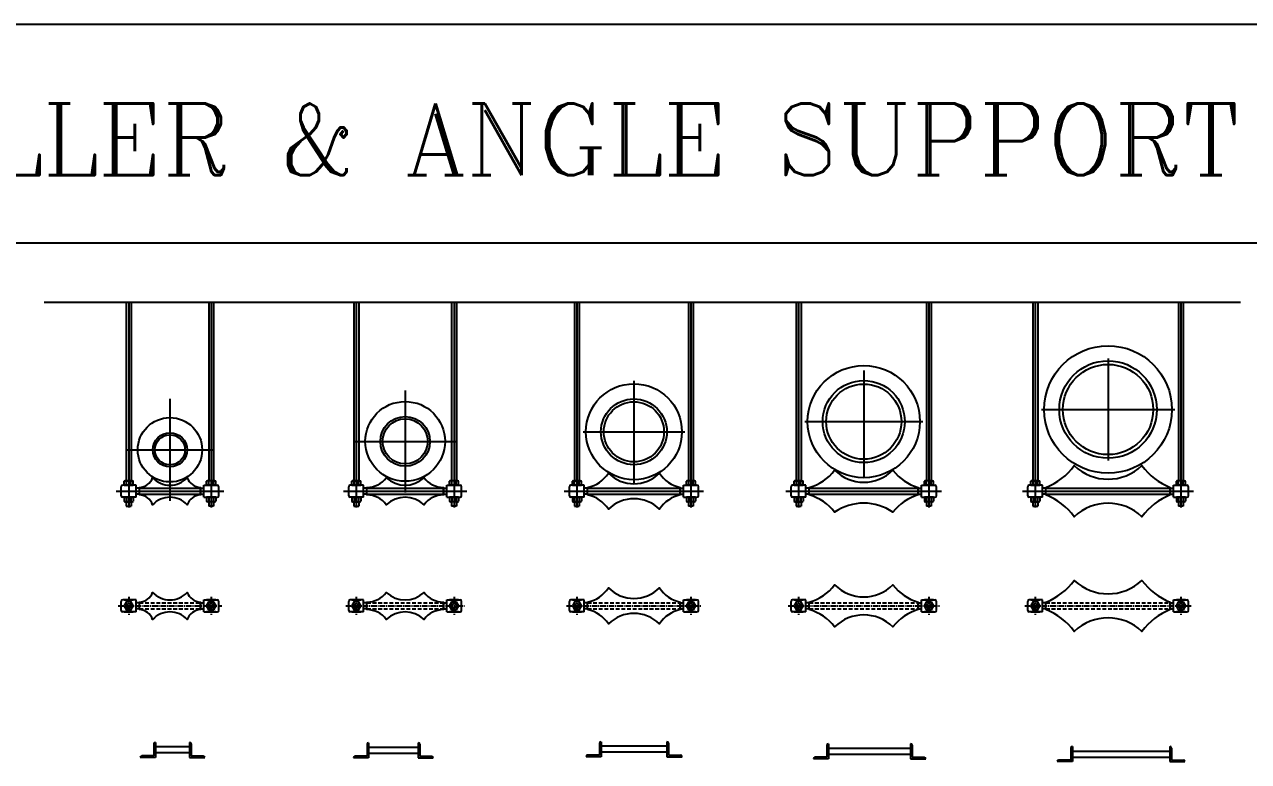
# Model space of a CAD drawing. Extents: x 462150 to 608263, y 35809 to 85242.
# Drawn here: x 514756 to 518825, y 63115 to 65566 of the extents above; entities that cross this region are included whole.
import ezdxf

# ---------------------------------------------------------------- set-up
doc = ezdxf.new("R2010")
doc.units = 0
doc.header["$LTSCALE"] = 500
doc.header["$MEASUREMENT"] = 0
doc.linetypes.add('CENTER2', pattern=[1.125, 0.75, -0.125, 0.125, -0.125])
doc.linetypes.add('HIDDEN', pattern=[0.375, 0.25, -0.125])
for name, color, linetype in [('M-SUPPORT-AN', 11, 'Continuous'), ('M-SUPPORTS', 1, 'Continuous'), ('PL-W-TEXT', 7, 'Continuous')]:
    doc.layers.add(name, color=color, linetype=linetype)
doc.styles.add('FF-LOOP', font='romanc.shx', dxfattribs={"height": 2})

# ---------------------------------------------------------------- blocks, each defined once
blk = doc.blocks.new('RS-100')
at = {"linetype": 'CENTER2', "ltscale": 0.05}
for p, q in [((-172.0000000006002, 0), (172.0000000005966, 1.45519e-11)), ((-137.0000000000182, 30.00000000004366), (-137.0000000000109, -29.99999999994179)), ((137.0000000000036, 30.00000000004366), (137, -29.99999999994179)), ((136.9999999999818, 30.00000000002911), (136.9999999999891, -29.99999999995635))]:
    blk.add_line(p, q, dxfattribs=at)
for p, q in [((-162.0000000005966, -14.99999999992724), (-162.0000000006002, 15.00000000007276)), ((-112.4999999993997, 20.00000000007276), (-157.0000000006002, 20.00000000007276)), ((-151.9999999993743, 20.00000000007276), (-121.9999999994033, 20.00000000007276)), ((-112.4999999993997, -19.99999999994179), (-112.4999999993997, 20.00000000007276)), ((-101.5000000005966, 10), (-112.4999999993997, 10)), ((101.500000000593, 10), (112.4999999993961, 10)), ((112.4999999993961, -19.99999999995634), (112.4999999994033, 20.00000000005821)), ((112.4999999994033, 20.00000000005821), (157.0000000006039, 20.00000000004366)), ((151.9999999993779, 20.00000000005821), (121.999999999407, 20.00000000005821)), ((162.000000000593, -14.99999999995634), (162.0000000006039, 15.00000000004365)), ((-112.4999999993997, -19.99999999994179), (-157.0000000005966, -19.99999999992724)), ((-151.9999999993743, -19.99999999992724), (-121.9999999994033, -19.99999999992724)), ((-101.5000000005966, -10), (-112.4999999993961, -10)), ((101.500000000593, -10), (112.4999999993924, -10)), ((112.4999999993961, -19.99999999995634), (157.000000000593, -19.99999999995634)), ((151.9999999993706, -19.99999999994179), (121.9999999993997, -19.99999999994179))]:
    blk.add_line(p, q)
at = {"linetype": 'HIDDEN', "ltscale": 0.1}
for p, q in [((-101.5000000005966, 10), (101.5000000005966, 9.999999999985446)), ((-101.5000000005966, -10), (101.5000000005966, -10))]:
    blk.add_line(p, q, dxfattribs=at)
blk.add_lwpolyline([(101.500000000593, -12.5, 0.3109318366973806), (57.49999999999635, -45, 0.4347826086957772), (-57.5, -45.00000000001454, 0.3109318366973804), (-101.5000000005966, -12.50000000001455), (-101.5000000005966, 12.49999999998545, 0.3109318366973995), (-57.50000000000365, 45, 0.4347826086958936), (57.49999999999635, 45, 0.3109318366974012), (101.500000000593, 12.49999999998545), (101.500000000593, -12.50000000001455), (101.500000000593, 12.49999999998545)], format="xyb")
for points in [[(-151.9999999993743, 7.27596e-11), (-144.4999999993815, -12.99038105667569), (-129.4999999993961, -12.99038105667569), (-121.9999999994033, 7.27596e-11), (-129.4999999993961, 12.9903810568212), (-144.4999999993815, 12.9903810568212)], [(151.9999999993743, 5.82077e-11), (144.4999999993815, -12.99038105669024), (129.4999999993961, -12.99038105669024), (121.9999999994033, 5.82077e-11), (129.4999999993961, 12.99038105680665), (144.4999999993815, 12.99038105680665)]]:
    blk.add_lwpolyline(points, close=True)
for centre in [(-137, 7.27596e-11), (137, 5.82077e-11)]:
    blk.add_circle(centre, 8)
for centre, start, end in [((-157.0000000006002, 15.00000000007276), 90, 180), ((157.0000000006039, 15.00000000004365), 0, 90), ((-157.0000000005966, -14.99999999992724), 180, 270), ((157.000000000593, -14.99999999995634), 270, 0)]:
    blk.add_arc(centre, 5, start, end)
blk = doc.blocks.new('RS-150')
at = {"linetype": 'CENTER2', "ltscale": 0.05}
for p, q in [((-197.500000000593, -1.45519e-11), (197.500000000593, 1.45519e-11)), ((-162.5000000000145, 30.00000000001455), (-162.5000000000073, -29.9999999999709)), ((162.4999999999781, 30.00000000001455), (162.4999999999854, -29.9999999999709))]:
    blk.add_line(p, q, dxfattribs=at)
for p, q in [((-187.500000000593, -14.99999999995634), (-187.5000000005966, 15.00000000004365)), ((-137.9999999993961, 20.00000000004366), (-182.5000000005966, 20.00000000004366)), ((-177.4999999993706, 20.00000000004366), (-147.4999999993997, 20.00000000004366)), ((-137.9999999993961, -19.99999999997089), (-137.9999999993961, 20.00000000004366)), ((-127.000000000593, 9.999999999985446), (-137.9999999993961, 9.999999999985446)), ((127.0000000005966, 9.999999999985446), (137.9999999993997, 9.999999999985446)), ((137.9999999993961, -19.99999999997089), (137.9999999993924, 20.00000000004366)), ((137.9999999993924, 20.00000000004366), (182.500000000593, 20.00000000005821)), ((177.499999999367, 20.00000000004366), (147.4999999993961, 20.00000000004366)), ((187.500000000593, -14.99999999994179), (187.500000000593, 15.00000000005821)), ((-137.9999999993961, -19.99999999997089), (-182.500000000593, -19.99999999995634)), ((-177.4999999993706, -19.99999999995634), (-147.4999999993997, -19.99999999995634)), ((-127.000000000593, -10.00000000001455), (-137.9999999993924, -10.00000000001455)), ((127.0000000005966, -10.00000000001455), (137.9999999993961, -10.00000000001455)), ((137.9999999993961, -19.99999999997089), (182.500000000593, -19.99999999994179)), ((177.4999999993706, -19.99999999995634), (147.4999999993997, -19.99999999995634))]:
    blk.add_line(p, q)
at = {"linetype": 'HIDDEN', "ltscale": 0.1}
for p, q in [((-127.000000000593, 9.999999999985446), (127.0000000006002, 9.999999999970896)), ((-127.000000000593, -10.00000000001455), (127.0000000006002, -10.00000000001455))]:
    blk.add_line(p, q, dxfattribs=at)
blk.add_lwpolyline([(127.0000000005966, -12.50000000001455, 0.2369548848431204), (63, -45.00000000001454, 0.3968253968255857), (-62.99999999999635, -45.0000000000291, 0.2369548848431203), (-127.000000000593, -12.5000000000291), (-127.000000000593, 12.49999999997089, 0.2369548848431486), (-63, 44.99999999998546, 0.3968253968256007), (63, 44.99999999998546, 0.2369548848431518), (127.0000000005966, 12.49999999997089), (127.0000000005966, -12.5000000000291), (127.0000000005966, 12.49999999997089)], format="xyb")
for points in [[(-177.4999999993706, 4.36557e-11), (-169.9999999993779, -12.99038105670479), (-154.9999999993924, -12.99038105670479), (-147.4999999993997, 4.36557e-11), (-154.9999999993924, 12.9903810567921), (-169.9999999993779, 12.9903810567921)], [(177.4999999993706, 4.36557e-11), (169.9999999993779, -12.99038105670479), (154.9999999993924, -12.99038105670479), (147.4999999993997, 4.36557e-11), (154.9999999993888, 12.9903810567921), (169.9999999993742, 12.9903810567921)]]:
    blk.add_lwpolyline(points, close=True)
for centre in [(-162.4999999999963, 4.36557e-11), (162.4999999999963, 4.36557e-11)]:
    blk.add_circle(centre, 8)
for centre, start, end in [((-182.5000000005966, 15.00000000004365), 90, 180), ((182.500000000593, 15.00000000005821), 0, 90), ((-182.500000000593, -14.99999999995634), 180, 270), ((182.500000000593, -14.99999999994179), 270, 0)]:
    blk.add_arc(centre, 5, start, end)
blk = doc.blocks.new('RS-200')
at = {"linetype": 'CENTER2', "ltscale": 0.05}
for p, q in [((-224.5000000006003, 1.45519e-11), (224.5000000006039, 0)), ((-189.5000000000182, 29.9999999999709), (-189.5000000000109, -30.00000000001455)), ((189.4999999999818, 29.9999999999709), (189.4999999999891, -30.00000000001455))]:
    blk.add_line(p, q, dxfattribs=at)
for p, q in [((-214.5000000005966, -15), (-214.5000000006003, 15)), ((-164.9999999993997, 20), (-209.5000000006002, 20)), ((-204.4999999993743, 20), (-174.4999999994034, 20)), ((-164.9999999993997, -20.00000000001455), (-164.9999999993997, 20)), ((-154.0000000005966, 10), (-164.9999999993997, 10)), ((154.0000000005966, 10), (164.9999999993997, 10)), ((164.9999999993997, -20.00000000001455), (164.9999999993997, 20)), ((164.9999999993997, 20), (209.5000000006002, 20)), ((204.4999999993743, 20), (174.4999999994034, 20)), ((214.5000000005966, -15), (214.5000000006003, 15)), ((-164.9999999993997, -20.00000000001455), (-209.5000000005966, -20)), ((-204.4999999993743, -20), (-174.4999999994034, -20)), ((-154.0000000005966, -10), (-164.9999999993961, -10)), ((154.0000000005966, -10), (164.9999999993961, -10)), ((164.9999999993997, -20.00000000001455), (209.5000000005966, -20)), ((204.4999999993743, -20), (174.4999999994034, -20))]:
    blk.add_line(p, q)
at = {"linetype": 'HIDDEN', "ltscale": 0.1}
for p, q in [((-154.0000000005966, 10), (154.0000000006003, 9.999999999985446)), ((-154.0000000005966, -10), (154.0000000006003, -10))]:
    blk.add_line(p, q, dxfattribs=at)
blk.add_lwpolyline([(154.0000000005966, -12.5, 0.2030395562108104), (85, -60, 0.4117647058829591), (-85, -60.00000000001454, 0.2030395562108103), (-154.0000000005966, -12.50000000001455), (-154.0000000005966, 12.49999999998545, 0.2030395562108313), (-85.00000000000364, 60, 0.4117647058824196), (85, 60, 0.203039556210836), (154.0000000005966, 12.49999999998545), (154.0000000005966, -12.50000000001455), (154.0000000005966, 12.49999999998545)], format="xyb")
for points in [[(-204.4999999993743, 0), (-196.9999999993815, -12.99038105674845), (-181.9999999993961, -12.99038105674845), (-174.4999999994034, 0), (-181.9999999993961, 12.99038105674845), (-196.9999999993815, 12.99038105674845)], [(204.4999999993743, 0), (196.9999999993815, -12.99038105674845), (181.9999999993961, -12.99038105674845), (174.4999999994034, 0), (181.9999999993961, 12.99038105674845), (196.9999999993815, 12.99038105674845)]]:
    blk.add_lwpolyline(points, close=True)
for centre in [(-189.5, 0), (189.5, 0)]:
    blk.add_circle(centre, 8)
for centre, start, end in [((-209.5000000006002, 15), 90, 180), ((209.5000000006002, 15), 0, 90), ((-209.5000000005966, -15), 180, 270), ((209.5000000005966, -15), 270, 0)]:
    blk.add_arc(centre, 5, start, end)
blk = doc.blocks.new('RS-250')
at = {"linetype": 'CENTER2', "ltscale": 0.05}
for p, q in [((-251.5000000005966, 0), (251.5000000005966, 0)), ((-216.5000000000182, 30), (-216.5000000000109, -29.99999999998545)), ((216.4999999999782, 30.00000000001455), (216.4999999999854, -29.9999999999709))]:
    blk.add_line(p, q, dxfattribs=at)
for p, q in [((-241.5000000005966, -14.99999999997089), (-241.5000000006003, 15.0000000000291)), ((-191.9999999993997, 20.00000000002911), (-236.5000000006002, 20.00000000002911)), ((-231.4999999993743, 20.00000000002911), (-201.4999999994034, 20.00000000002911)), ((-191.9999999993997, -19.99999999998545), (-191.9999999993997, 20.00000000002911)), ((-181.0000000005966, 9.999999999985446), (-191.9999999993997, 9.999999999985446)), ((181.0000000005966, 9.999999999985446), (191.9999999993997, 9.999999999985446)), ((191.9999999993997, -19.99999999997089), (191.9999999993961, 20.00000000004366)), ((191.9999999993961, 20.00000000004366), (236.5000000005966, 20.00000000004366)), ((231.4999999993706, 20.00000000004366), (201.4999999993997, 20.00000000004366)), ((241.5000000005966, -14.99999999995634), (241.5000000005966, 15.00000000004365)), ((-191.9999999993997, -19.99999999998545), (-236.5000000005966, -19.99999999997089)), ((-231.4999999993743, -19.99999999997089), (-201.4999999994034, -19.99999999997089)), ((-181.0000000005966, -10.00000000001455), (-191.9999999993961, -10.00000000001455)), ((181.0000000005966, -10.00000000001455), (191.9999999993961, -10.00000000001455)), ((191.9999999993997, -19.99999999997089), (236.5000000005966, -19.99999999995634)), ((231.4999999993743, -19.99999999995634), (201.4999999994034, -19.99999999995634))]:
    blk.add_line(p, q)
at = {"linetype": 'HIDDEN', "ltscale": 0.1}
for p, q in [((-181.0000000005966, 9.999999999985446), (181.0000000006002, 9.999999999970896)), ((-181.0000000005966, -10.00000000001455), (181.0000000006002, -10.00000000001455))]:
    blk.add_line(p, q, dxfattribs=at)
blk.add_lwpolyline([(181.0000000005966, -12.50000000001455, 0.1670848592502957), (97, -70.00000000001454, 0.4123711340215908), (-97, -70.0000000000291, 0.1670848592502956), (-181.0000000005966, -12.5000000000291), (-181.0000000005966, 12.49999999997089, 0.1670848592503149), (-97.00000000000364, 69.99999999998546, 0.4123711340207483), (97, 69.99999999998546, 0.1670848592503197), (181.0000000005966, 12.49999999997089), (181.0000000005966, -12.5000000000291), (181.0000000005966, 12.49999999997089)], format="xyb")
for points in [[(-231.4999999993743, 2.91038e-11), (-223.9999999993815, -12.99038105671934), (-208.9999999993961, -12.99038105671934), (-201.4999999994034, 2.91038e-11), (-208.9999999993961, 12.99038105677755), (-223.9999999993815, 12.99038105677755)], [(231.4999999993706, 4.36557e-11), (223.9999999993815, -12.99038105670479), (208.9999999993961, -12.99038105670479), (201.4999999993997, 4.36557e-11), (208.9999999993925, 12.9903810567921), (223.9999999993779, 12.9903810567921)]]:
    blk.add_lwpolyline(points, close=True)
for centre in [(-216.5, 2.91038e-11), (216.4999999999964, 4.36557e-11)]:
    blk.add_circle(centre, 8)
for centre, start, end in [((-236.5000000006002, 15.0000000000291), 90, 180), ((236.5000000005966, 15.00000000004365), 0, 90), ((-236.5000000005966, -14.99999999997089), 180, 270), ((236.5000000005966, -14.99999999995634), 270, 0)]:
    blk.add_arc(centre, 5, start, end)
blk = doc.blocks.new('RS-300')
at = {"linetype": 'CENTER2', "ltscale": 0.05}
for p, q in [((-277.0000000005966, -1.45519e-11), (277.0000000005966, 1.45519e-11)), ((-242.0000000000218, 29.9999999999709), (-242.0000000000146, -30.00000000001455)), ((241.9999999999782, 29.9999999999709), (241.9999999999855, -30.00000000001455))]:
    blk.add_line(p, q, dxfattribs=at)
for p, q in [((-267.0000000006003, -15), (-267.0000000006039, 15)), ((-217.4999999994034, 20), (-262.0000000006039, 20)), ((-256.9999999993779, 20), (-226.999999999407, 20)), ((-217.4999999994034, -20.00000000001455), (-217.4999999994034, 20)), ((-206.5000000006003, 10), (-217.4999999994034, 10)), ((206.500000000593, 10), (217.4999999993961, 10)), ((217.4999999993961, -20.00000000001455), (217.4999999993961, 20)), ((217.4999999993961, 20), (262.0000000005966, 20)), ((256.9999999993706, 20), (226.9999999993997, 20)), ((267.000000000593, -15), (267.0000000005966, 15)), ((-217.4999999994034, -20.00000000001455), (-262.0000000006003, -20)), ((-256.9999999993779, -20), (-226.999999999407, -20)), ((-206.5000000006003, -10), (-217.4999999993997, -10)), ((206.500000000593, -10), (217.4999999993925, -10)), ((217.4999999993961, -20.00000000001455), (262.000000000593, -20)), ((256.9999999993706, -20), (226.9999999993997, -20))]:
    blk.add_line(p, q)
at = {"linetype": 'HIDDEN', "ltscale": 0.1}
for p, q in [((-206.5000000006003, 10), (206.5000000005966, 9.999999999985446)), ((-206.5000000006003, -10), (206.5000000005966, -10))]:
    blk.add_line(p, q, dxfattribs=at)
blk.add_lwpolyline([(206.500000000593, -12.5, 0.1432761689942788), (112.4999999999963, -85, 0.4000000000001954), (-112.5000000000036, -85.00000000001454, 0.1432761689942788), (-206.5000000006003, -12.50000000001455), (-206.5000000006003, 12.49999999998545, 0.1432761689942954), (-112.5000000000073, 85, 0.4000000000000006), (112.4999999999963, 85, 0.1432761689943003), (206.500000000593, 12.49999999998545), (206.500000000593, -12.50000000001455), (206.500000000593, 12.49999999998545)], format="xyb")
for points in [[(-256.9999999993779, 0), (-249.4999999993852, -12.99038105674845), (-234.4999999993997, -12.99038105674845), (-226.999999999407, 0), (-234.4999999993997, 12.99038105674845), (-249.4999999993852, 12.99038105674845)], [(256.9999999993706, 0), (249.4999999993779, -12.99038105674845), (234.4999999993925, -12.99038105674845), (226.9999999993997, 0), (234.4999999993925, 12.99038105674845), (249.4999999993779, 12.99038105674845)]]:
    blk.add_lwpolyline(points, close=True)
for centre in [(-242.0000000000036, 0), (241.9999999999963, 0)]:
    blk.add_circle(centre, 8)
for centre, start, end in [((-262.0000000006039, 15), 90, 180), ((262.0000000005966, 15), 0, 90), ((-262.0000000006003, -15), 180, 270), ((262.000000000593, -15), 270, 0)]:
    blk.add_arc(centre, 5, start, end)
blk = doc.blocks.new('AN-150')
for p, q in [((-25, 82.5), (-25, 132.5)), ((-25, 132.5), (-25, 132.4999999999927)), ((-20, 87.5), (-20, 127.4999999999927)), ((25, 82.5), (-25, 82.5)), ((20, 87.5), (-20, 87.5)), ((-10, 82.5), (-10, -82.50000000000728)), ((10, 82.5), (10, -82.50000000000728)), ((25, 82.5), (25, 82.5)), ((25, -82.50000000000728), (-25, -82.50000000000728)), ((-25, -82.50000000000728), (-25, -132.5000000000073)), ((20, -87.50000000000729), (-20, -87.50000000000729)), ((-20, -87.50000000000729), (-20, -127.5)), ((25, -82.50000000000728), (25, -82.50000000000728)), ((-25, -132.5000000000073), (-25, -132.5))]:
    blk.add_line(p, q)
for centre, start, end in [((-25, 127.4999999999927), 0, 90), ((20, 82.5), 0, 90), ((20, -82.50000000000728), 270, 0), ((-25, -127.5), 270, 0)]:
    blk.add_arc(centre, 5, start, end)
blk = doc.blocks.new('AN-200')
for p, q in [((-25, 109.5), (-25, 159.5)), ((-25, 159.5), (-25, 159.4999999999927)), ((-20, 114.5), (-20, 154.4999999999927)), ((25, 109.5), (-25, 109.5)), ((20, 114.5), (-20, 114.5)), ((-10, -109.5), (-10, 109.4999999999927)), ((10, -109.5), (10, 109.4999999999927)), ((25, 109.5), (25, 109.5)), ((25, -109.5), (-25, -109.5)), ((-25, -109.5), (-25, -159.5)), ((20, -114.5), (-20, -114.5)), ((-20, -114.5), (-20, -154.4999999999927)), ((25, -109.5), (25, -109.5)), ((-25, -159.5), (-25, -159.4999999999927))]:
    blk.add_line(p, q)
for centre, start, end in [((-25, 154.4999999999927), 0, 90), ((20, 109.5), 0, 90), ((20, -109.5), 270, 0), ((-25, -154.4999999999927), 270, 0)]:
    blk.add_arc(centre, 5, start, end)
blk = doc.blocks.new('AN-300')
for p, q in [((-25, 161.9999999999927), (-25, 211.9999999999927)), ((-25, 211.9999999999927), (-25, 211.9999999999854)), ((-20, 166.9999999999927), (-20, 206.9999999999855)), ((20, 166.9999999999927), (-20, 166.9999999999927)), ((25, 161.9999999999927), (-25, 161.9999999999927)), ((-10, 161.9999999999927), (-10, -162)), ((10, 161.9999999999927), (10, -162)), ((25, 161.9999999999927), (25, 161.9999999999927)), ((25, -162), (-25, -162)), ((-25, -162), (-25, -212)), ((25, -162), (25, -162)), ((20, -167), (-20, -167)), ((-20, -167), (-20, -206.9999999999927)), ((-25, -212), (-25, -211.9999999999927))]:
    blk.add_line(p, q)
for centre, start, end in [((-25, 206.9999999999855), 0, 90), ((20, 161.9999999999927), 0, 90), ((20, -162), 270, 0), ((-25, -206.9999999999927), 270, 0)]:
    blk.add_arc(centre, 5, start, end)
blk = doc.blocks.new('AN-100')
for p, q in [((-25, 56.99999999999272), (-25, 106.9999999999927)), ((-25, 106.9999999999927), (-25, 106.9999999999854)), ((-20, 61.99999999999272), (-20, 101.9999999999854)), ((25, 56.99999999998546), (-25, 56.99999999999272)), ((20, 61.99999999998546), (-20, 61.99999999999272)), ((-9.999999999996364, -56.99999999999272), (-10, 56.99999999998546)), ((10.00000000000364, -56.99999999999272), (10, 56.99999999998546)), ((25, 56.99999999998546), (25, 56.99999999998546)), ((25.00000000000364, -56.99999999999272), (-24.99999999999636, -56.99999999999272)), ((-24.99999999999636, -56.99999999999272), (-24.99999999999636, -106.9999999999927)), ((20.00000000000364, -61.99999999999272), (-19.99999999999636, -61.99999999999272)), ((-19.99999999999636, -61.99999999999272), (-19.99999999999636, -101.9999999999854)), ((25.00000000000364, -56.99999999999272), (25.00000000000364, -56.99999999999272)), ((-24.99999999999636, -106.9999999999927), (-24.99999999999636, -106.9999999999854))]:
    blk.add_line(p, q)
for centre, start, end in [((-25, 101.9999999999854), 0, 90), ((20, 56.99999999999272), 0, 90), ((20.00000000000364, -56.99999999999272), 270, 0), ((-24.99999999999636, -101.9999999999854), 270, 0)]:
    blk.add_arc(centre, 5, start, end)
blk = doc.blocks.new('AN-250')
for p, q in [((-141.5000000001964, 19.99999999997089), (-141.5000000001964, -20.00000000002911)), ((-136.5000000001964, 24.9999999999709), (-136.5000000001964, -25.00000000002911)), ((-136.5000000001964, 24.9999999999709), (-136.5000000001964, 24.9999999999709)), ((-136.5000000001964, 9.999999999970896), (136.4999999998035, 9.99999999996362)), ((136.4999999998035, 24.9999999999709), (136.4999999998035, -25.00000000002911)), ((136.4999999998035, 24.9999999999709), (136.4999999998035, 24.9999999999709)), ((141.4999999998035, 19.99999999997089), (141.4999999998035, -20.00000000002911)), ((-136.5000000001964, -25.00000000002911), (-186.5000000001964, -25.00000000002911)), ((-186.5000000001964, -25.00000000002911), (-186.5000000001892, -25.00000000002911)), ((-141.5000000001964, -20.00000000002911), (-181.5000000001892, -20.00000000002911)), ((-136.5000000001964, -10.0000000000291), (136.4999999998035, -10.00000000003638)), ((136.4999999998035, -25.00000000002911), (186.4999999998035, -25.00000000002911)), ((141.4999999998035, -20.00000000002911), (181.4999999997962, -20.00000000002911)), ((186.4999999998035, -25.00000000002911), (186.4999999997962, -25.00000000002911))]:
    blk.add_line(p, q)
for centre, start, end in [((-136.5000000001964, 19.99999999997089), 90, 180), ((136.4999999998035, 19.99999999997089), 0, 90), ((-181.5000000001892, -25.00000000002911), 90, 180), ((181.4999999997962, -25.00000000002911), 0, 90)]:
    blk.add_arc(centre, 5, start, end)

msp = doc.modelspace()

# ---------------------------------------------------------------- linework, layer by layer
for p, q in [((532372.4130389543, 65565.72111767132), (512331.7179647281, 65565.72111767132)), ((532372.4130389543, 64838.19664789849), (512331.7179647281, 64838.1966478985))]:
    msp.add_line(p, q)
at = {"layer": 'M-SUPPORTS'}
for p, q in [((518798.5484913996, 64641.01287748309), (514821.4088169596, 64641.01287748309)), ((515094.9759487147, 64641.01287748309), (515094.9759487147, 64048.48490409309)), ((515102.9759487147, 64641.01287748309), (515102.9759487147, 63959.63874341518)), ((515110.9759487147, 64641.01287748309), (515110.9759487147, 64048.48490409309)), ((515368.9759487147, 64641.01287748309), (515368.9759487147, 64048.48490409309)), ((515376.9759487147, 64641.01287748309), (515376.9759487147, 63959.63874341518)), ((515384.9759487147, 64641.01287748309), (515384.9759487147, 64048.48490409309)), ((515851.2331382278, 64641.01287748309), (515851.2331382278, 64048.48490409309)), ((515859.2331382278, 64641.01287748309), (515859.2331382278, 63959.63874341518)), ((515867.2331382278, 64641.01287748309), (515867.2331382278, 64048.48490409309)), ((516176.2331382278, 64641.01287748309), (516176.2331382278, 64048.48490409309)), ((516184.2331382277, 64641.01287748309), (516184.2331382277, 63959.63874341518)), ((516192.2331382278, 64641.01287748309), (516192.2331382278, 64048.48490409309)), ((516584.455738073, 64641.01287748309), (516584.455738073, 64048.48490409309)), ((516592.4557380732, 64641.01287748309), (516592.4557380732, 63959.63874341518)), ((516600.4557380732, 64641.01287748309), (516600.4557380732, 64048.48490409309)), ((516963.455738073, 64641.01287748309), (516963.455738073, 64048.48490409309)), ((516971.4557380732, 64641.01287748309), (516971.4557380732, 63959.63874341518)), ((516979.4557380732, 64641.01287748309), (516979.4557380732, 64048.48490409309)), ((517321.394951592, 64641.01287748309), (517321.394951592, 64048.48490409309)), ((517329.394951592, 64641.01287748309), (517329.394951592, 63959.63874341518)), ((517337.394951592, 64641.01287748309), (517337.394951592, 64048.48490409309)), ((517754.394951592, 64641.01287748309), (517754.394951592, 64048.48490409309)), ((517762.394951592, 64641.01287748309), (517762.394951592, 63959.63874341518)), ((517770.394951592, 64641.01287748309), (517770.394951592, 64048.48490409309)), ((518107.9143051141, 64641.01287748309), (518107.9143051141, 64048.48490409309)), ((518115.9143051141, 64641.01287748309), (518115.9143051141, 63959.63874341518)), ((518123.9143051141, 64641.01287748309), (518123.9143051141, 64048.48490409309)), ((518591.9143051141, 64641.01287748309), (518591.9143051141, 64048.48490409309)), ((518599.9143051141, 64641.01287748309), (518599.9143051141, 63959.63874341518)), ((518607.9143051141, 64641.01287748309), (518607.9143051141, 64048.48490409309)), ((518357.9143051141, 64454.69047349894), (518357.9143051141, 64115.69047349894)), ((517545.894951592, 64414.4972958838), (517545.894951592, 64060.49729588381)), ((516781.955738073, 64380.61785439347), (516781.955738073, 64041.61785439347)), ((515239.9759487147, 64320.67564490215), (515239.9759487147, 63981.67564490215)), ((516021.7331382278, 64348.77555045043), (516021.7331382278, 64009.77555045043)), ((518136.4143051141, 64285.19047349894), (518579.9143051141, 64285.19047349894)), ((517349.894951592, 64244.9972958838), (517742.394951592, 64244.9972958838)), ((516612.955738073, 64211.11785439347), (516951.4557380732, 64211.11785439347)), ((515852.7331382278, 64179.27555045043), (516191.2331382278, 64179.27555045043)), ((515096.4759487147, 64151.17564490214), (515383.9759487147, 64151.17564490214)), ((515127.4759487153, 64033.48490409308), (515082.9759487141, 64033.48490409308)), ((515090.4759487153, 64048.48490409309), (515087.9759487153, 64047.04152842012)), ((515087.9759487153, 64033.48490409308), (515087.9759487153, 64047.04152842012)), ((515087.9759487153, 64033.48490409308), (515117.9759487153, 64033.48490409308)), ((515090.4759487153, 64048.48490409309), (515115.4759487153, 64048.48490409309)), ((515095.4759487153, 64033.48490409308), (515095.4759487153, 64047.04152842012)), ((515110.4759487153, 64033.48490409308), (515110.4759487153, 64047.04516811624)), ((515115.4759487153, 64048.48490409309), (515117.9759487153, 64047.04152842012)), ((515117.9759487153, 64033.48490409308), (515117.9759487153, 64047.04152842012)), ((515127.4759487153, 63993.48490409308), (515127.4759487153, 64033.48490409308)), ((515352.4759487141, 63993.48490409308), (515352.4759487141, 64033.48490409308)), ((515352.4759487141, 64033.48490409308), (515396.9759487153, 64033.48490409308)), ((515364.4759487141, 64048.48490409309), (515361.9759487141, 64047.04152842012)), ((515361.9759487141, 64033.48490409308), (515361.9759487141, 64047.04152842012)), ((515391.9759487141, 64033.48490409308), (515361.9759487141, 64033.48490409308)), ((515389.4759487141, 64048.48490409309), (515364.4759487141, 64048.48490409309)), ((515369.4759487141, 64033.48490409308), (515369.4759487141, 64047.04516811624)), ((515384.4759487141, 64033.48490409308), (515384.4759487141, 64047.04152842012)), ((515389.4759487141, 64048.48490409309), (515391.9759487141, 64047.04152842012)), ((515391.9759487141, 64033.48490409308), (515391.9759487141, 64047.04152842012)), ((515883.7331382284, 64033.48490409308), (515839.2331382271, 64033.48490409308)), ((515846.7331382284, 64048.48490409309), (515844.2331382284, 64047.04152842012)), ((515844.2331382284, 64033.48490409308), (515844.2331382284, 64047.04152842012)), ((515844.2331382284, 64033.48490409308), (515874.2331382282, 64033.48490409308)), ((515846.7331382284, 64048.48490409309), (515871.7331382282, 64048.48490409309)), ((515851.7331382284, 64033.48490409308), (515851.7331382284, 64047.04152842012)), ((515866.7331382284, 64033.48490409308), (515866.7331382284, 64047.04516811624)), ((515871.7331382282, 64048.48490409309), (515874.2331382282, 64047.04152842012)), ((515874.2331382282, 64033.48490409308), (515874.2331382282, 64047.04152842012)), ((515883.7331382284, 63993.48490409308), (515883.7331382284, 64033.48490409308)), ((516159.7331382271, 63993.48490409308), (516159.7331382271, 64033.48490409308)), ((516159.7331382271, 64033.48490409308), (516204.2331382284, 64033.48490409308)), ((516171.7331382271, 64048.48490409309), (516169.2331382271, 64047.04152842012)), ((516169.2331382271, 64033.48490409308), (516169.2331382271, 64047.04152842012)), ((516199.2331382271, 64033.48490409308), (516169.2331382271, 64033.48490409308)), ((516196.7331382271, 64048.48490409309), (516171.7331382271, 64048.48490409309)), ((516176.7331382271, 64033.48490409308), (516176.7331382271, 64047.04516811624)), ((516191.7331382271, 64033.48490409308), (516191.7331382271, 64047.04152842012)), ((516196.7331382271, 64048.48490409309), (516199.2331382271, 64047.04152842012)), ((516199.2331382271, 64033.48490409308), (516199.2331382271, 64047.04152842012)), ((516616.9557380738, 64033.48490409308), (516572.4557380725, 64033.48490409308)), ((516579.9557380738, 64048.48490409309), (516577.4557380738, 64047.04152842012)), ((516577.4557380738, 64033.48490409308), (516577.4557380738, 64047.04152842012)), ((516577.4557380738, 64033.48490409308), (516607.4557380737, 64033.48490409308)), ((516579.9557380738, 64048.48490409309), (516604.9557380737, 64048.48490409309)), ((516584.9557380738, 64033.48490409308), (516584.9557380738, 64047.04152842012)), ((516599.9557380738, 64033.48490409308), (516599.9557380738, 64047.04516811624)), ((516604.9557380737, 64048.48490409309), (516607.4557380737, 64047.04152842012)), ((516607.4557380737, 64033.48490409308), (516607.4557380737, 64047.04152842012)), ((516616.9557380738, 63993.48490409308), (516616.9557380738, 64033.48490409308)), ((516946.9557380725, 63993.48490409308), (516946.9557380725, 64033.48490409308)), ((516946.9557380725, 64033.48490409308), (516991.4557380738, 64033.48490409308)), ((516958.9557380725, 64048.48490409309), (516956.4557380725, 64047.04152842012)), ((516956.4557380725, 64033.48490409308), (516956.4557380725, 64047.04152842012)), ((516986.4557380725, 64033.48490409308), (516956.4557380725, 64033.48490409308)), ((516983.9557380725, 64048.48490409309), (516958.9557380725, 64048.48490409309)), ((516963.9557380725, 64033.48490409308), (516963.9557380725, 64047.04516811624)), ((516978.9557380725, 64033.48490409308), (516978.9557380725, 64047.04152842012)), ((516983.9557380725, 64048.48490409309), (516986.4557380725, 64047.04152842012)), ((516986.4557380725, 64033.48490409308), (516986.4557380725, 64047.04152842012)), ((517353.8949515925, 64033.48490409308), (517309.3949515914, 64033.48490409308)), ((517316.8949515927, 64048.48490409309), (517314.3949515925, 64047.04152842012)), ((517314.3949515927, 64033.48490409308), (517314.3949515925, 64047.04152842012)), ((517314.3949515927, 64033.48490409308), (517344.3949515925, 64033.48490409308)), ((517316.8949515927, 64048.48490409309), (517341.8949515925, 64048.48490409309)), ((517321.8949515925, 64033.48490409308), (517321.8949515925, 64047.04152842012)), ((517336.8949515925, 64033.48490409308), (517336.8949515925, 64047.04516811624)), ((517341.8949515925, 64048.48490409309), (517344.3949515925, 64047.04152842012)), ((517344.3949515925, 64033.48490409308), (517344.3949515925, 64047.04152842012)), ((517353.8949515925, 63993.48490409308), (517353.8949515925, 64033.48490409308)), ((517737.8949515914, 63993.48490409308), (517737.8949515914, 64033.48490409308)), ((517737.8949515914, 64033.48490409308), (517782.3949515925, 64033.48490409308)), ((517749.8949515914, 64048.48490409309), (517747.3949515914, 64047.04152842012)), ((517747.3949515914, 64033.48490409308), (517747.3949515914, 64047.04152842012)), ((517777.3949515914, 64033.48490409308), (517747.3949515914, 64033.48490409308)), ((517774.8949515914, 64048.48490409309), (517749.8949515914, 64048.48490409309)), ((517754.8949515914, 64033.48490409308), (517754.8949515914, 64047.04516811624)), ((517769.8949515914, 64033.48490409308), (517769.8949515914, 64047.04152842012)), ((517774.8949515914, 64048.48490409309), (517777.3949515914, 64047.04152842012)), ((517777.3949515914, 64033.48490409308), (517777.3949515914, 64047.04152842012)), ((518140.4143051147, 64033.48490409308), (518095.9143051134, 64033.48490409308)), ((518103.4143051147, 64048.48490409309), (518100.9143051147, 64047.04152842012)), ((518100.9143051148, 64033.48490409308), (518100.9143051147, 64047.04152842012)), ((518100.9143051148, 64033.48490409308), (518130.9143051147, 64033.48490409308)), ((518103.4143051147, 64048.48490409309), (518128.4143051147, 64048.48490409309)), ((518108.4143051147, 64033.48490409308), (518108.4143051147, 64047.04152842012)), ((518123.4143051147, 64033.48490409308), (518123.4143051147, 64047.04516811624)), ((518128.4143051147, 64048.48490409309), (518130.9143051147, 64047.04152842012)), ((518130.9143051147, 64033.48490409308), (518130.9143051147, 64047.04152842012)), ((518140.4143051147, 63993.48490409308), (518140.4143051147, 64033.48490409308)), ((518575.4143051134, 63993.48490409308), (518575.4143051134, 64033.48490409308)), ((518575.4143051134, 64033.48490409308), (518619.9143051147, 64033.48490409308)), ((518587.4143051134, 64048.48490409309), (518584.9143051134, 64047.04152842012)), ((518584.9143051134, 64033.48490409308), (518584.9143051134, 64047.04152842012)), ((518614.9143051134, 64033.48490409308), (518584.9143051134, 64033.48490409308)), ((518612.4143051134, 64048.48490409309), (518587.4143051134, 64048.48490409309)), ((518592.4143051134, 64033.48490409308), (518592.4143051134, 64047.04516811624)), ((518607.4143051134, 64033.48490409308), (518607.4143051134, 64047.04152842012)), ((518612.4143051134, 64048.48490409309), (518614.9143051134, 64047.04152842012)), ((518614.9143051134, 64033.48490409308), (518614.9143051134, 64047.04152842012)), ((515060.6804953258, 64013.48490409309), (515419.2714021035, 64013.48490409309)), ((515077.9759487141, 63998.48490409309), (515077.9759487141, 64028.48490409309)), ((515127.4759487153, 63993.48490409308), (515082.9759487141, 63993.48490409308)), ((515087.9759487153, 63993.48490409308), (515087.9759487153, 63979.92827976606)), ((515087.9759487153, 63993.48490409308), (515117.9759487153, 63993.48490409308)), ((515095.4759487153, 63993.48490409308), (515095.4759487153, 63979.92827976606)), ((515110.4759487153, 63993.48490409308), (515110.4759487153, 63979.92464006994)), ((515117.9759487153, 63993.48490409308), (515117.9759487153, 63979.92827976606)), ((515138.4759487141, 64023.48490409308), (515127.4759487153, 64023.48490409308)), ((515138.4759487141, 64003.48490409308), (515127.4759487153, 64003.48490409308)), ((515138.4759487141, 64023.48490409308), (515341.4759487153, 64023.48490409308)), ((515138.4759487141, 64003.48490409308), (515341.4759487153, 64003.48490409308)), ((515341.4759487153, 64023.48490409308), (515352.4759487141, 64023.48490409308)), ((515341.4759487153, 64003.48490409308), (515352.4759487141, 64003.48490409308)), ((515352.4759487141, 63993.48490409308), (515396.9759487153, 63993.48490409308)), ((515361.9759487141, 63993.48490409308), (515361.9759487141, 63979.92827976606)), ((515391.9759487141, 63993.48490409308), (515361.9759487141, 63993.48490409308)), ((515369.4759487141, 63993.48490409308), (515369.4759487141, 63979.92464006994)), ((515384.4759487141, 63993.48490409308), (515384.4759487141, 63979.92827976606)), ((515391.9759487141, 63993.48490409308), (515391.9759487141, 63979.92827976606)), ((515401.9759487153, 63998.48490409309), (515401.9759487153, 64028.48490409309)), ((515816.9376848389, 64013.48490409309), (516226.5285916165, 64013.48490409309)), ((515834.2331382271, 63998.48490409309), (515834.2331382271, 64028.48490409309)), ((515883.7331382284, 63993.48490409308), (515839.2331382271, 63993.48490409308)), ((515844.2331382284, 63993.48490409308), (515844.2331382284, 63979.92827976606)), ((515844.2331382284, 63993.48490409308), (515874.2331382282, 63993.48490409308)), ((515851.7331382284, 63993.48490409308), (515851.7331382284, 63979.92827976606)), ((515866.7331382284, 63993.48490409308), (515866.7331382284, 63979.92464006994)), ((515874.2331382282, 63993.48490409308), (515874.2331382282, 63979.92827976606)), ((515894.7331382271, 64023.48490409308), (515883.7331382284, 64023.48490409308)), ((515894.7331382271, 64003.48490409308), (515883.7331382284, 64003.48490409308)), ((515894.7331382271, 64023.48490409308), (516148.7331382282, 64023.48490409308)), ((515894.7331382271, 64003.48490409308), (516148.7331382282, 64003.48490409308)), ((516148.7331382282, 64023.48490409308), (516159.7331382271, 64023.48490409308)), ((516148.7331382282, 64003.48490409308), (516159.7331382271, 64003.48490409308)), ((516159.7331382271, 63993.48490409308), (516204.2331382284, 63993.48490409308)), ((516169.2331382271, 63993.48490409308), (516169.2331382271, 63979.92827976606)), ((516199.2331382271, 63993.48490409308), (516169.2331382271, 63993.48490409308)), ((516176.7331382271, 63993.48490409308), (516176.7331382271, 63979.92464006994)), ((516191.7331382271, 63993.48490409308), (516191.7331382271, 63979.92827976606)), ((516199.2331382271, 63993.48490409308), (516199.2331382271, 63979.92827976606)), ((516209.2331382284, 63998.48490409309), (516209.2331382284, 64028.48490409309)), ((516550.1602846843, 64013.48490409309), (517013.7511914619, 64013.48490409309)), ((516567.4557380725, 63998.48490409309), (516567.4557380725, 64028.48490409309)), ((516616.9557380738, 63993.48490409308), (516572.4557380725, 63993.48490409308)), ((516577.4557380738, 63993.48490409308), (516577.4557380738, 63979.92827976606)), ((516577.4557380738, 63993.48490409308), (516607.4557380737, 63993.48490409308)), ((516584.9557380738, 63993.48490409308), (516584.9557380738, 63979.92827976606)), ((516599.9557380738, 63993.48490409308), (516599.9557380738, 63979.92464006994)), ((516607.4557380737, 63993.48490409308), (516607.4557380737, 63979.92827976606)), ((516627.9557380725, 64023.48490409308), (516616.9557380738, 64023.48490409308)), ((516627.9557380725, 64003.48490409308), (516616.9557380738, 64003.48490409308)), ((516627.9557380725, 64023.48490409308), (516935.9557380738, 64023.48490409308)), ((516627.9557380725, 64003.48490409308), (516935.9557380738, 64003.48490409308)), ((516935.9557380737, 64023.48490409308), (516946.9557380725, 64023.48490409308)), ((516935.9557380737, 64003.48490409308), (516946.9557380725, 64003.48490409308)), ((516946.9557380725, 63993.48490409308), (516991.4557380737, 63993.48490409308)), ((516956.4557380725, 63993.48490409308), (516956.4557380725, 63979.92827976606)), ((516986.4557380725, 63993.48490409308), (516956.4557380725, 63993.48490409308)), ((516963.9557380725, 63993.48490409308), (516963.9557380725, 63979.92464006994)), ((516978.9557380725, 63993.48490409308), (516978.9557380725, 63979.92827976606)), ((516986.4557380725, 63993.48490409308), (516986.4557380725, 63979.92827976606)), ((516996.4557380737, 63998.48490409309), (516996.4557380738, 64028.48490409309)), ((517287.0994982031, 64013.48490409309), (517804.6904049807, 64013.48490409309)), ((517304.3949515914, 63998.48490409309), (517304.3949515914, 64028.48490409309)), ((517353.8949515925, 63993.48490409308), (517309.3949515914, 63993.48490409308)), ((517314.3949515927, 63993.48490409308), (517314.3949515925, 63979.92827976606)), ((517314.3949515927, 63993.48490409308), (517344.3949515925, 63993.48490409308)), ((517321.8949515925, 63993.48490409308), (517321.8949515925, 63979.92827976606)), ((517336.8949515925, 63993.48490409308), (517336.8949515925, 63979.92464006994)), ((517344.3949515925, 63993.48490409308), (517344.3949515925, 63979.92827976606)), ((517364.8949515914, 64023.48490409308), (517353.8949515925, 64023.48490409308)), ((517364.8949515914, 64003.48490409308), (517353.8949515925, 64003.48490409308)), ((517364.8949515914, 64023.48490409308), (517726.8949515925, 64023.48490409308)), ((517364.8949515914, 64003.48490409308), (517726.8949515925, 64003.48490409308)), ((517726.8949515925, 64023.48490409308), (517737.8949515914, 64023.48490409308)), ((517726.8949515925, 64003.48490409308), (517737.8949515914, 64003.48490409308)), ((517737.8949515914, 63993.48490409308), (517782.3949515925, 63993.48490409308)), ((517747.3949515914, 63993.48490409308), (517747.3949515914, 63979.92827976606)), ((517777.3949515914, 63993.48490409308), (517747.3949515914, 63993.48490409308)), ((517754.8949515914, 63993.48490409308), (517754.8949515914, 63979.92464006994)), ((517769.8949515914, 63993.48490409308), (517769.8949515914, 63979.92827976606)), ((517777.3949515914, 63993.48490409308), (517777.3949515914, 63979.92827976606)), ((517787.3949515925, 63998.48490409309), (517787.3949515925, 64028.48490409309)), ((518073.6188517252, 64013.48490409309), (518642.209758503, 64013.48490409309)), ((518090.9143051134, 63998.48490409309), (518090.9143051134, 64028.48490409309)), ((518140.4143051147, 63993.48490409308), (518095.9143051135, 63993.48490409308)), ((518100.9143051148, 63993.48490409308), (518100.9143051147, 63979.92827976606)), ((518100.9143051148, 63993.48490409308), (518130.9143051147, 63993.48490409308)), ((518108.4143051147, 63993.48490409308), (518108.4143051147, 63979.92827976606)), ((518123.4143051147, 63993.48490409308), (518123.4143051147, 63979.92464006994)), ((518130.9143051147, 63993.48490409308), (518130.9143051147, 63979.92827976606)), ((518151.4143051135, 64023.48490409308), (518140.4143051147, 64023.48490409308)), ((518151.4143051135, 64003.48490409308), (518140.4143051147, 64003.48490409308)), ((518151.4143051135, 64023.48490409308), (518564.4143051147, 64023.48490409308)), ((518151.4143051135, 64003.48490409308), (518564.4143051147, 64003.48490409308)), ((518564.4143051147, 64023.48490409308), (518575.4143051134, 64023.48490409308)), ((518564.4143051147, 64003.48490409308), (518575.4143051134, 64003.48490409308)), ((518575.4143051134, 63993.48490409308), (518619.9143051147, 63993.48490409308)), ((518584.9143051134, 63993.48490409308), (518584.9143051134, 63979.92827976606)), ((518614.9143051134, 63993.48490409308), (518584.9143051134, 63993.48490409308)), ((518592.4143051134, 63993.48490409308), (518592.4143051134, 63979.92464006994)), ((518607.4143051134, 63993.48490409308), (518607.4143051134, 63979.92827976606)), ((518614.9143051134, 63993.48490409308), (518614.9143051134, 63979.92827976606)), ((518624.9143051147, 63998.48490409309), (518624.9143051147, 64028.48490409309)), ((515090.4759487153, 63978.48490409308), (515087.9759487153, 63979.92827976606)), ((515090.4759487153, 63978.48490409308), (515115.4759487153, 63978.48490409308)), ((515094.9759487147, 63978.48490409308), (515094.9759487147, 63963.48490409308)), ((515094.9759487147, 63963.48490409308), (515110.9759487147, 63963.48490409308)), ((515110.9759487147, 63978.48490409308), (515110.9759487147, 63963.48490409308)), ((515115.4759487153, 63978.48490409308), (515117.9759487153, 63979.92827976606)), ((515364.4759487141, 63978.48490409308), (515361.9759487141, 63979.92827976606)), ((515389.4759487141, 63978.48490409308), (515364.4759487141, 63978.48490409308)), ((515368.9759487147, 63978.48490409308), (515368.9759487147, 63963.48490409308)), ((515384.9759487147, 63963.48490409308), (515368.9759487147, 63963.48490409308)), ((515384.9759487147, 63978.48490409308), (515384.9759487147, 63963.48490409308)), ((515389.4759487141, 63978.48490409308), (515391.9759487141, 63979.92827976606)), ((515846.7331382284, 63978.48490409308), (515844.2331382284, 63979.92827976606)), ((515846.7331382284, 63978.48490409308), (515871.7331382282, 63978.48490409308)), ((515851.2331382278, 63978.48490409308), (515851.2331382278, 63963.48490409308)), ((515851.2331382278, 63963.48490409308), (515867.2331382278, 63963.48490409308)), ((515867.2331382278, 63978.48490409308), (515867.2331382278, 63963.48490409308)), ((515871.7331382282, 63978.48490409308), (515874.2331382282, 63979.92827976606)), ((516171.7331382271, 63978.48490409308), (516169.2331382271, 63979.92827976606)), ((516196.7331382271, 63978.48490409308), (516171.7331382271, 63978.48490409308)), ((516176.2331382278, 63978.48490409308), (516176.2331382278, 63963.48490409308)), ((516192.2331382278, 63963.48490409308), (516176.2331382278, 63963.48490409308)), ((516192.2331382278, 63978.48490409308), (516192.2331382278, 63963.48490409308)), ((516196.7331382271, 63978.48490409308), (516199.2331382271, 63979.92827976606)), ((516579.9557380738, 63978.48490409308), (516577.4557380738, 63979.92827976606)), ((516579.9557380738, 63978.48490409308), (516604.9557380737, 63978.48490409308)), ((516584.455738073, 63978.48490409308), (516584.455738073, 63963.48490409308)), ((516584.455738073, 63963.48490409308), (516600.4557380732, 63963.48490409308)), ((516600.4557380732, 63978.48490409308), (516600.4557380732, 63963.48490409308)), ((516604.9557380737, 63978.48490409308), (516607.4557380737, 63979.92827976606)), ((516958.9557380725, 63978.48490409308), (516956.4557380725, 63979.92827976606)), ((516983.9557380725, 63978.48490409308), (516958.9557380725, 63978.48490409308)), ((516963.455738073, 63978.48490409308), (516963.455738073, 63963.48490409308)), ((516979.4557380732, 63963.48490409308), (516963.455738073, 63963.48490409308)), ((516979.4557380732, 63978.48490409308), (516979.4557380732, 63963.48490409308)), ((516983.9557380725, 63978.48490409308), (516986.4557380725, 63979.92827976606)), ((517316.8949515927, 63978.48490409308), (517314.3949515925, 63979.92827976606)), ((517316.8949515927, 63978.48490409308), (517341.8949515925, 63978.48490409308)), ((517321.394951592, 63978.48490409308), (517321.394951592, 63963.48490409308)), ((517321.394951592, 63963.48490409308), (517337.394951592, 63963.48490409308)), ((517337.394951592, 63978.48490409308), (517337.394951592, 63963.48490409308)), ((517341.8949515925, 63978.48490409308), (517344.3949515925, 63979.92827976606)), ((517749.8949515914, 63978.48490409308), (517747.3949515914, 63979.92827976606)), ((517774.8949515914, 63978.48490409308), (517749.8949515914, 63978.48490409308)), ((517754.394951592, 63978.48490409308), (517754.394951592, 63963.48490409308)), ((517770.394951592, 63963.48490409308), (517754.394951592, 63963.48490409308)), ((517770.394951592, 63978.48490409308), (517770.394951592, 63963.48490409308)), ((517774.8949515914, 63978.48490409308), (517777.3949515914, 63979.92827976606)), ((518103.4143051147, 63978.48490409308), (518100.9143051147, 63979.92827976606)), ((518103.4143051147, 63978.48490409308), (518128.4143051147, 63978.48490409308)), ((518107.9143051141, 63978.48490409308), (518107.9143051141, 63963.48490409308)), ((518107.9143051141, 63963.48490409308), (518123.9143051141, 63963.48490409308)), ((518123.9143051141, 63978.48490409308), (518123.9143051141, 63963.48490409308)), ((518128.4143051147, 63978.48490409308), (518130.9143051147, 63979.92827976606)), ((518587.4143051134, 63978.48490409308), (518584.9143051134, 63979.92827976606)), ((518612.4143051134, 63978.48490409308), (518587.4143051134, 63978.48490409308)), ((518591.9143051141, 63978.48490409308), (518591.9143051141, 63963.48490409308)), ((518607.9143051141, 63963.48490409308), (518591.9143051141, 63963.48490409308)), ((518607.9143051141, 63978.48490409308), (518607.9143051141, 63963.48490409308)), ((518612.4143051134, 63978.48490409308), (518614.9143051134, 63979.92827976606))]:
    msp.add_line(p, q, dxfattribs=at)
for points in [[(517726.8949515925, 64000.98490409308, 0.1670848592502957), (517642.894951592, 63943.48490409308, 0.3117257301765823), (517448.894951592, 63943.48490409308, 0.1670848592502956), (517364.8949515914, 64000.98490409308), (517364.8949515914, 64025.98490409308, 0.1670848592503149), (517448.894951592, 64083.48490409308, 0.4123711340207483), (517642.894951592, 64083.48490409308, 0.1670848592503197), (517726.8949515925, 64025.98490409308), (517726.8949515925, 64000.98490409308), (517726.8949515925, 64025.98490409308)], [(518564.4143051147, 64000.98490409308, 0.1432761689942788), (518470.4143051141, 63928.48490409308, 0.4000000000004453), (518245.4143051141, 63928.48490409308, 0.1432761689942788), (518151.4143051135, 64000.98490409308), (518151.4143051135, 64025.98490409308, 0.1432761689942954), (518245.4143051141, 64098.48490409308, 0.4000000000000006), (518470.4143051141, 64098.48490409308, 0.1432761689943003), (518564.4143051147, 64025.98490409308), (518564.4143051147, 64000.98490409308), (518564.4143051147, 64025.98490409308)], [(515341.4759487153, 64000.98490409308, 0.3109318366973806), (515297.4759487147, 63968.48490409309, 0.4347826086957772), (515182.4759487147, 63968.48490409308, 0.3109318366973804), (515138.4759487141, 64000.98490409308), (515138.4759487141, 64025.98490409308, 0.3109318366973995), (515182.4759487147, 64058.48490409308, 0.4347826086958936), (515297.4759487147, 64058.48490409308, 0.3109318366974012), (515341.4759487153, 64025.98490409308), (515341.4759487153, 64000.98490409308), (515341.4759487153, 64025.98490409308)], [(516148.7331382282, 64000.98490409308, 0.2369548848431204), (516084.7331382277, 63968.48490409309, 0.3968253968255857), (515958.7331382278, 63968.48490409308, 0.2369548848431203), (515894.7331382271, 64000.98490409308), (515894.7331382271, 64025.98490409308, 0.2369548848431486), (515958.7331382278, 64058.48490409308, 0.3968253968256007), (516084.7331382277, 64058.48490409308, 0.2369548848431518), (516148.7331382282, 64025.98490409308), (516148.7331382282, 64000.98490409308), (516148.7331382282, 64025.98490409308)], [(516935.9557380737, 64000.98490409308, 0.2030395562108104), (516866.9557380732, 63953.48490409308, 0.4117647058824626), (516696.9557380732, 63953.48490409308, 0.2030395562108103), (516627.9557380725, 64000.98490409308), (516627.9557380725, 64025.98490409308, 0.2030395562108313), (516696.9557380732, 64073.48490409308, 0.4117647058824196), (516866.9557380732, 64073.48490409308, 0.203039556210836), (516935.9557380737, 64025.98490409308), (516935.9557380737, 64000.98490409308), (516935.9557380737, 64025.98490409308)]]:
    msp.add_lwpolyline(points, format="xyb", dxfattribs=at)
for centre, radius in [((518357.9143051141, 64285.19047349894), 212), ((518357.9143051141, 64285.19047349894), 162), ((517545.894951592, 64244.9972958838), 186.5), ((518357.9143051141, 64285.19047349894), 150), ((516781.955738073, 64211.11785439347), 159.5), ((517545.894951592, 64244.9972958838), 136.5), ((517545.894951592, 64244.9972958838), 125), ((516781.955738073, 64211.11785439347), 109.5), ((516021.7331382278, 64179.27555045043), 132.5), ((516781.955738073, 64211.11785439347), 100), ((515239.9759487147, 64151.17564490214), 107), ((516021.7331382278, 64179.27555045043), 82.5), ((516021.7331382278, 64179.27555045043), 75), ((515239.9759487147, 64151.17564490214), 57), ((515239.9759487147, 64151.17564490214), 50)]:
    msp.add_circle(centre, radius, dxfattribs=at)
for centre, radius, start, end in [((515082.9759487141, 64028.48490409309), 5, 90, 180), ((515091.7661681777, 64042.18891365678), 6.111111111105552, 52.56695933377426, 123.8110536566577), ((515102.9813796896, 64024.66109062258), 23.605412305687, 71.48857969923326, 108.5392255323557), ((515114.1857292529, 64042.18891365678), 6.111111111105552, 56.18894634334226, 127.4330406662258), ((515365.7661681764, 64042.18891365678), 6.111111111105552, 52.56695933377426, 123.8110536566577), ((515376.9705177397, 64024.66109062258), 23.605412305687, 71.4607744676443, 108.5114203007668), ((515388.1857292517, 64042.18891365678), 6.111111111105552, 56.18894634334226, 127.4330406662258), ((515396.9759487153, 64028.48490409309), 5, 0, 90), ((515839.2331382271, 64028.48490409309), 5, 90, 180), ((515848.0233576908, 64042.18891365678), 6.111111111105552, 52.56695933377426, 123.8110536566577), ((515859.2385692028, 64024.66109062258), 23.605412305687, 71.48857969923326, 108.5392255323557), ((515870.4429187659, 64042.18891365678), 6.111111111105552, 56.18894634334226, 127.4330406662258), ((516173.0233576896, 64042.18891365678), 6.111111111105552, 52.56695933377426, 123.8110536566577), ((516184.2277072527, 64024.66109062258), 23.605412305687, 71.4607744676443, 108.5114203007668), ((516195.4429187648, 64042.18891365678), 6.111111111105552, 56.18894634334226, 127.4330406662258), ((516204.2331382284, 64028.48490409309), 5, 0, 90), ((516572.4557380725, 64028.48490409309), 5, 90, 180), ((516581.245957536, 64042.18891365678), 6.111111111105552, 52.56695933377426, 123.8110536566577), ((516592.4611690482, 64024.66109062258), 23.605412305687, 71.48857969923326, 108.5392255323557), ((516603.6655186114, 64042.18891365678), 6.111111111105552, 56.18894634334226, 127.4330406662258), ((516960.2459575349, 64042.18891365678), 6.111111111105552, 52.56695933377426, 123.8110536566577), ((516971.450307098, 64024.66109062258), 23.605412305687, 71.4607744676443, 108.5114203007668), ((516982.6655186102, 64042.18891365678), 6.111111111105552, 56.18894634334226, 127.4330406662258), ((516991.4557380738, 64028.48490409309), 5, 0, 90), ((517309.3949515914, 64028.48490409309), 5, 90, 180), ((517318.185171055, 64042.18891365678), 6.111111111105552, 52.56695933377426, 123.8110536566577), ((517329.4003825671, 64024.66109062258), 23.605412305687, 71.48857969923326, 108.5392255323557), ((517340.6047321303, 64042.18891365678), 6.111111111105552, 56.18894634334226, 127.4330406662258), ((517751.1851710537, 64042.18891365678), 6.111111111105552, 52.56695933377426, 123.8110536566577), ((517762.389520617, 64024.66109062258), 23.605412305687, 71.4607744676443, 108.5114203007668), ((517773.6047321289, 64042.18891365678), 6.111111111105552, 56.18894634334226, 127.4330406662258), ((517782.3949515925, 64028.48490409309), 5, 0, 90), ((518095.9143051134, 64028.48490409309), 5, 90, 180), ((518104.7045245771, 64042.18891365678), 6.111111111105552, 52.56695933377426, 123.8110536566577), ((518115.9197360892, 64024.66109062258), 23.605412305687, 71.48857969923326, 108.5392255323557), ((518127.1240856524, 64042.18891365678), 6.111111111105552, 56.18894634334226, 127.4330406662258), ((518588.7045245758, 64042.18891365678), 6.111111111105552, 52.56695933377426, 123.8110536566577), ((518599.9088741391, 64024.66109062258), 23.605412305687, 71.4607744676443, 108.5114203007668), ((518611.1240856511, 64042.18891365678), 6.111111111105552, 56.18894634334226, 127.4330406662258), ((518619.9143051147, 64028.48490409309), 5, 0, 90), ((515082.9759487141, 63998.48490409309), 5, 180, 270), ((515396.9759487153, 63998.48490409309), 5, 270, 0), ((515839.2331382271, 63998.48490409309), 5, 180, 270), ((516204.2331382284, 63998.48490409309), 5, 270, 0), ((516572.4557380725, 63998.48490409309), 5, 180, 270), ((516991.4557380737, 63998.48490409309), 5, 270, 0), ((517309.3949515914, 63998.48490409309), 5, 180, 270), ((517782.3949515925, 63998.48490409309), 5, 270, 0), ((518095.9143051135, 63998.48490409309), 5, 180, 270), ((518619.9143051147, 63998.48490409309), 5, 270, 0), ((515091.7661681777, 63984.78089452937), 6.111111111105552, 236.1889463433423, 307.4330406662257), ((515102.9813796896, 64002.3087175636), 23.605412305687, 251.4607744676443, 288.5114203007668), ((515114.1857292529, 63984.78089452937), 6.111111111105552, 232.5669593337742, 303.8110536566577), ((515365.7661681764, 63984.78089452937), 6.111111111105552, 236.1889463433423, 307.4330406662257), ((515376.9705177397, 64002.3087175636), 23.605412305687, 251.4885796992332, 288.5392255323557), ((515388.1857292517, 63984.78089452937), 6.111111111105552, 232.5669593337742, 303.8110536566577), ((515848.0233576908, 63984.78089452937), 6.111111111105552, 236.1889463433423, 307.4330406662257), ((515859.2385692028, 64002.3087175636), 23.605412305687, 251.4607744676443, 288.5114203007668), ((515870.4429187659, 63984.78089452937), 6.111111111105552, 232.5669593337742, 303.8110536566577), ((516173.0233576896, 63984.78089452937), 6.111111111105552, 236.1889463433423, 307.4330406662257), ((516184.2277072527, 64002.3087175636), 23.605412305687, 251.4885796992332, 288.5392255323557), ((516195.4429187648, 63984.78089452937), 6.111111111105552, 232.5669593337742, 303.8110536566577), ((516581.245957536, 63984.78089452937), 6.111111111105552, 236.1889463433423, 307.4330406662257), ((516592.4611690482, 64002.3087175636), 23.605412305687, 251.4607744676443, 288.5114203007668), ((516603.6655186114, 63984.78089452937), 6.111111111105552, 232.5669593337742, 303.8110536566577), ((516960.2459575349, 63984.78089452937), 6.111111111105552, 236.1889463433423, 307.4330406662257), ((516971.450307098, 64002.3087175636), 23.605412305687, 251.4885796992332, 288.5392255323557), ((516982.6655186102, 63984.78089452937), 6.111111111105552, 232.5669593337742, 303.8110536566577), ((517318.185171055, 63984.78089452937), 6.111111111105552, 236.1889463433423, 307.4330406662257), ((517329.4003825671, 64002.3087175636), 23.605412305687, 251.4607744676443, 288.5114203007668), ((517340.6047321303, 63984.78089452937), 6.111111111105552, 232.5669593337742, 303.8110536566577), ((517751.1851710537, 63984.78089452937), 6.111111111105552, 236.1889463433423, 307.4330406662257), ((517762.389520617, 64002.3087175636), 23.605412305687, 251.4885796992332, 288.5392255323557), ((517773.6047321289, 63984.78089452937), 6.111111111105552, 232.5669593337742, 303.8110536566577), ((518104.7045245771, 63984.78089452937), 6.111111111105552, 236.1889463433423, 307.4330406662257), ((518115.9197360892, 64002.3087175636), 23.605412305687, 251.4607744676443, 288.5114203007668), ((518127.1240856524, 63984.78089452937), 6.111111111105552, 232.5669593337742, 303.8110536566577), ((518588.7045245758, 63984.78089452937), 6.111111111105552, 236.1889463433423, 307.4330406662257), ((518599.9088741391, 64002.3087175636), 23.605412305687, 251.4885796992332, 288.5392255323557), ((518611.1240856511, 63984.78089452937), 6.111111111105552, 232.5669593337742, 303.8110536566577)]:
    msp.add_arc(centre, radius, start, end, dxfattribs=at)

# ---------------------------------------------------------------- block references
at = {"layer": 'M-SUPPORT-AN', "rotation": 90}
for name, p in [('AN-200', (516782.3491534898, 63155.5557089367)), ('AN-100', (515248.4208997255, 63153.24606670778)), ('AN-150', (515982.4253211761, 63152.15969283675)), ('AN-300', (518401.1441954041, 63139.55278265222))]:
    msp.add_blockref(name, p, dxfattribs=at)
at = {"layer": 'M-SUPPORT-AN'}
msp.add_blockref('AN-250', (517565.1886494353, 63148.60627072854), dxfattribs=at)
at = {"layer": 'M-SUPPORTS'}
for name, p in [('RS-300', (518357.9143051141, 63632.13553497117)), ('RS-100', (515239.9759487147, 63632.13553497112)), ('RS-150', (516021.7331382278, 63632.13553497117)), ('RS-200', (516781.955738073, 63632.1355349712)), ('RS-250', (517545.894951592, 63632.13553497116))]:
    msp.add_blockref(name, p, dxfattribs=at)

# ---------------------------------------------------------------- texts
at = {"layer": 'PL-W-TEXT', "style": 'FF-LOOP'}
msp.add_text('ROLLER & ANGLE SUPPORT', height=238.1400000000001, dxfattribs=at).set_placement((514183.8040362855, 65064.76480915009, 0.0009729561700114))

doc.saveas('drawing.dxf')
